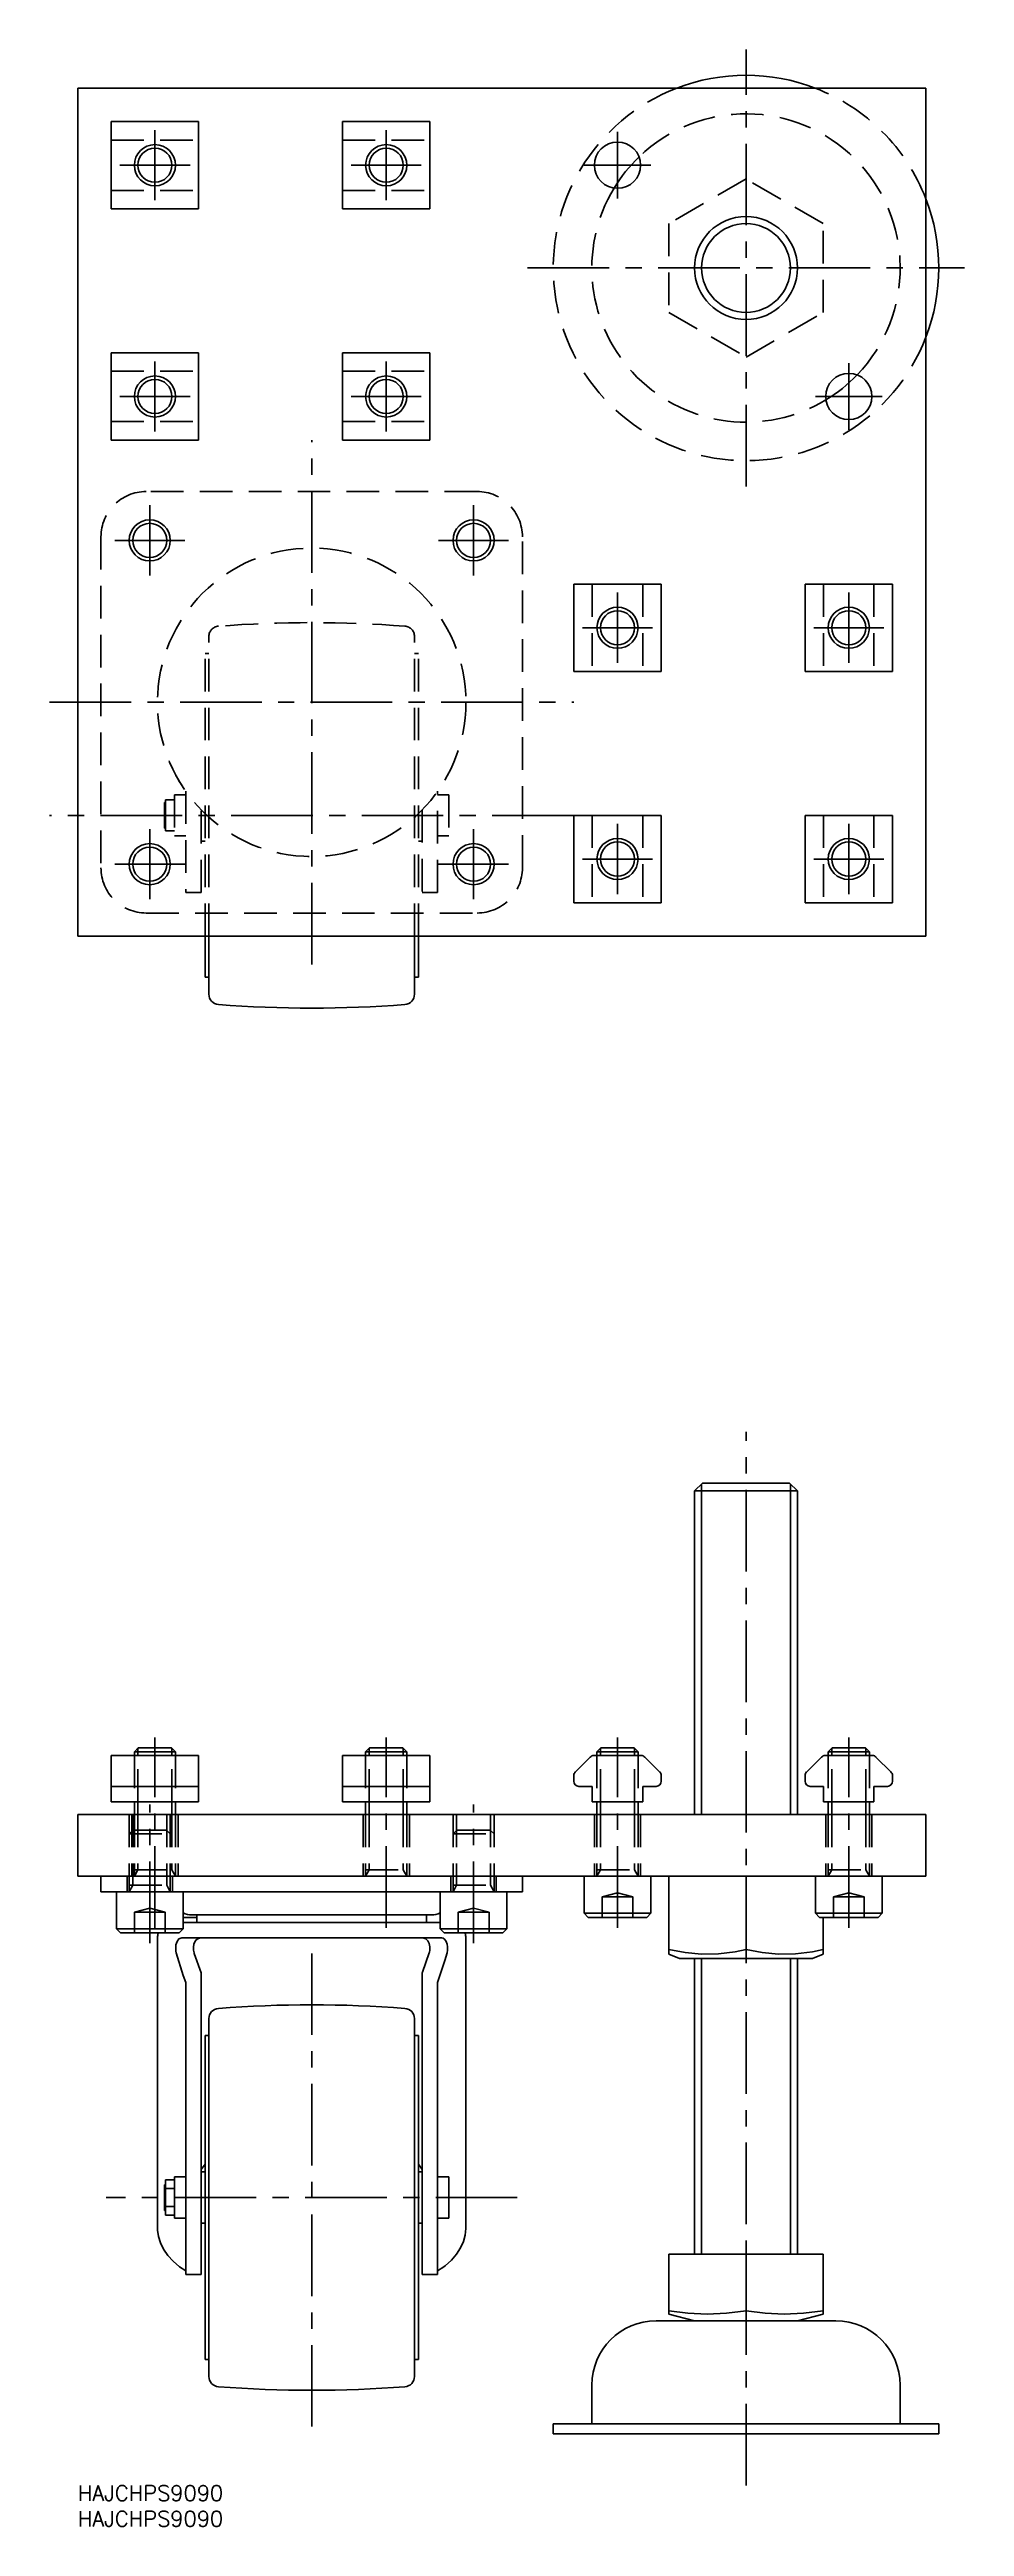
# Model space of a CAD drawing. Extents: x -5 to 173, y -8 to 474.
import ezdxf

# ---------------------------------------------------------------- set-up
doc = ezdxf.new("R2010")
doc.units = 0
doc.header["$LTSCALE"] = 0.5
doc.linetypes.add('CENTER', pattern=[50.8, 31.75, -6.35, 6.35, -6.35])
doc.linetypes.add('DASHED', pattern=[19.05, 12.7, -6.35])
for name, color, linetype in [('MSM_CENTER', 1, 'CENTER'), ('MSM_CONTINUOUS', 7, 'CONTINUOUS'), ('MSM_DASHED', 4, 'DASHED'), ('MSM_NARROW', 5, 'CONTINUOUS'), ('MSM_PART_NUMBER', 7, 'CONTINUOUS')]:
    doc.layers.add(name, color=color, linetype=linetype)
doc.styles.get("Standard").update_dxf_attribs({"font": 'txt.shx', "height": 3, "bigfont": 'bigfont.shx'})

# ---------------------------------------------------------------- blocks, each defined once
blk = doc.blocks.new('*U43')
at = {"layer": 'MSM_PART_NUMBER'}
blk.add_text('HAJCHPS9090', height=3, dxfattribs=at).set_placement((0, -3))
blk = doc.blocks.new('*U44')
at = {"layer": 'MSM_PART_NUMBER'}
blk.add_text('HAJCHPS9090', height=3, dxfattribs=at).set_placement((0, -8))

msp = doc.modelspace()

# ---------------------------------------------------------------- linework, layer by layer
at = {"layer": 'MSM_CENTER'}
for p, q in [((130, 388.92), (130, 473.92)), ((15, 444.6), (15, 458.25)), ((60, 444.6), (60, 458.25)), ((105, 444.92), (105, 457.92)), ((8.18, 451.42), (21.83, 451.42)), ((53.18, 451.42), (66.83, 451.42)), ((98.5, 451.42), (111.5, 451.42)), ((87.5, 431.42), (172.5, 431.42)), ((15, 399.6), (15, 413.25)), ((60, 399.6), (60, 413.25)), ((150, 399.92), (150, 412.92)), ((8.18, 406.42), (21.83, 406.42)), ((53.18, 406.42), (66.83, 406.42)), ((143.5, 406.42), (156.5, 406.42)), ((45.5, 295.92), (45.5, 397.92)), ((14, 371.6), (14, 385.25)), ((77, 371.6), (77, 385.25)), ((7.18, 378.42), (20.82, 378.42)), ((70.18, 378.42), (83.82, 378.42)), ((105, 354.6), (105, 368.25)), ((150, 354.6), (150, 368.25)), ((98.18, 361.42), (111.83, 361.42)), ((143.18, 361.42), (156.83, 361.42)), ((-5.5, 346.92), (96.5, 346.92)), ((96.5, 324.92), (-5.5, 324.92)), ((105, 309.6), (105, 323.25)), ((150, 309.6), (150, 323.25)), ((14, 308.6), (14, 322.25)), ((77, 308.6), (77, 322.25)), ((7.18, 315.42), (20.82, 315.42)), ((70.18, 315.42), (83.82, 315.42)), ((98.18, 316.42), (111.83, 316.42)), ((143.18, 316.42), (156.83, 316.42)), ((130, 0), (130, 205)), ((15, 108.5), (15, 145.5)), ((60, 108.5), (60, 145.5)), ((105, 108.5), (105, 145.5)), ((150, 108.5), (150, 145.5)), ((14, 105.5), (14, 132.5)), ((77, 105.5), (77, 132.5)), ((45.5, 103.5), (45.5, 8.5)), ((85.5, 56), (5.5, 56))]:
    msp.add_line(p, q, dxfattribs=at)
at = {"layer": 'MSM_CONTINUOUS'}
for p, q in [((165, 466.42), (0, 466.42)), ((0, 466.42), (0, 301.42)), ((165, 301.42), (165, 466.42)), ((6.5, 459.92), (23.5, 459.92)), ((6.5, 442.92), (6.5, 459.92)), ((23.5, 442.92), (23.5, 459.92)), ((51.5, 459.92), (68.5, 459.92)), ((51.5, 442.92), (51.5, 459.92)), ((68.5, 442.92), (68.5, 459.92)), ((6.5, 442.92), (23.5, 442.92)), ((51.5, 442.92), (68.5, 442.92)), ((6.5, 414.92), (23.5, 414.92)), ((6.5, 397.92), (6.5, 414.92)), ((23.5, 397.92), (23.5, 414.92)), ((51.5, 414.92), (68.5, 414.92)), ((51.5, 397.92), (51.5, 414.92)), ((68.5, 397.92), (68.5, 414.92)), ((6.5, 397.92), (23.5, 397.92)), ((51.5, 397.92), (68.5, 397.92)), ((96.5, 369.92), (96.5, 352.92)), ((96.5, 369.92), (113.5, 369.92)), ((113.5, 369.92), (113.5, 352.92)), ((141.5, 369.92), (141.5, 352.92)), ((141.5, 369.92), (158.5, 369.92)), ((158.5, 369.92), (158.5, 352.92)), ((96.5, 352.92), (113.5, 352.92)), ((141.5, 352.92), (158.5, 352.92)), ((96.5, 324.92), (96.5, 307.92)), ((96.5, 324.92), (113.5, 324.92)), ((113.5, 324.92), (113.5, 307.92)), ((141.5, 324.92), (141.5, 307.92)), ((141.5, 324.92), (158.5, 324.92)), ((158.5, 324.92), (158.5, 307.92)), ((96.5, 307.92), (113.5, 307.92)), ((141.5, 307.92), (158.5, 307.92)), ((0, 301.42), (165, 301.42)), ((24.75, 293.42), (24.75, 301.42)), ((25.5, 290.11), (25.5, 301.42)), ((65.5, 290.11), (65.5, 301.42)), ((66.25, 293.42), (66.25, 301.42)), ((24.75, 293.42), (25.5, 293.42)), ((65.5, 293.42), (66.25, 293.42)), ((121.53, 195), (120, 193.47)), ((140, 193.47), (120, 193.47)), ((120, 193.47), (120, 130.5)), ((138.47, 195), (121.53, 195)), ((140, 193.47), (138.47, 195)), ((140, 130.5), (140, 193.47)), ((6.5, 142), (23.5, 142)), ((6.5, 133), (6.5, 142)), ((11.77, 143.5), (11, 142.73)), ((11, 142.73), (11, 142)), ((11, 142.73), (19, 142.73)), ((11.77, 143.5), (18.23, 143.5)), ((19, 142.73), (18.23, 143.5)), ((19, 142), (19, 142.73)), ((23.5, 133), (23.5, 142)), ((51.5, 142), (68.5, 142)), ((51.5, 133), (51.5, 142)), ((56.77, 143.5), (56, 142.73)), ((56, 142.73), (56, 142)), ((56, 142.73), (64, 142.73)), ((56.77, 143.5), (63.23, 143.5)), ((64, 142.73), (63.23, 143.5)), ((64, 142), (64, 142.73)), ((68.5, 133), (68.5, 142)), ((99.71, 141.71), (96.79, 138.79)), ((109.59, 142), (100.41, 142)), ((101.77, 143.5), (101, 142.73)), ((101, 142.73), (101, 142)), ((101, 142.73), (109, 142.73)), ((101.77, 143.5), (108.23, 143.5)), ((109, 142.73), (108.23, 143.5)), ((109, 142), (109, 142.73)), ((113.21, 138.79), (110.29, 141.71)), ((144.71, 141.71), (141.79, 138.79)), ((154.59, 142), (145.41, 142)), ((146.77, 143.5), (146, 142.73)), ((146, 142.73), (146, 142)), ((146, 142.73), (154, 142.73)), ((146.77, 143.5), (153.23, 143.5)), ((154, 142.73), (153.23, 143.5)), ((154, 142), (154, 142.73)), ((158.21, 138.79), (155.29, 141.71)), ((6.5, 136), (23.5, 136)), ((51.5, 136), (68.5, 136)), ((96.5, 138.09), (96.5, 137)), ((97.5, 136), (100.1, 136)), ((100.1, 136), (100.1, 133)), ((109.9, 133), (109.9, 136)), ((109.9, 136), (112.5, 136)), ((113.5, 137), (113.5, 138.09)), ((141.5, 138.09), (141.5, 137)), ((142.5, 136), (145.1, 136)), ((145.1, 136), (145.1, 133)), ((154.9, 133), (154.9, 136)), ((154.9, 136), (157.5, 136)), ((158.5, 137), (158.5, 138.09)), ((0, 118.5), (0, 130.5)), ((0, 130.5), (165, 130.5)), ((6.5, 133), (23.5, 133)), ((11, 133), (11, 130.5)), ((19, 133), (19, 130.5)), ((51.5, 133), (68.5, 133)), ((56, 133), (56, 130.5)), ((64, 133), (64, 130.5)), ((100.1, 133), (109.9, 133)), ((101, 133), (101, 130.5)), ((109, 133), (109, 130.5)), ((145.1, 133), (154.9, 133)), ((146, 133), (146, 130.5)), ((154, 133), (154, 130.5)), ((165, 130.5), (165, 118.5)), ((0, 118.5), (165, 118.5)), ((4.5, 115.5), (4.5, 118.5)), ((86.5, 115.5), (86.5, 118.5)), ((98.5, 118.5), (98.5, 111.3)), ((111.5, 111.3), (111.5, 118.5)), ((115, 118.5), (115, 103.32)), ((130, 118.5), (130, 104.24)), ((143.5, 118.5), (143.5, 111.3)), ((156.5, 111.3), (156.5, 118.5)), ((4.5, 115.5), (86.5, 115.5)), ((7.5, 115.5), (7.5, 108.3)), ((20.5, 108.3), (20.5, 115.5)), ((20.5, 111.3), (20.65, 111.3)), ((68.83, 111), (22.17, 111)), ((23.17, 111), (23.17, 109.5)), ((67.83, 109.5), (67.83, 111)), ((70.5, 115.5), (70.5, 108.3)), ((83.5, 108.3), (83.5, 115.5)), ((98.5, 111.3), (99.3, 110.5)), ((98.5, 111.3), (111.5, 111.3)), ((110.7, 110.5), (111.5, 111.3)), ((143.5, 111.3), (144.3, 110.5)), ((143.5, 111.3), (156.5, 111.3)), ((155.7, 110.5), (156.5, 111.3)), ((7.5, 108.3), (8.3, 107.5)), ((7.5, 108.3), (20.5, 108.3)), ((8.3, 107.5), (19.7, 107.5)), ((15.5, 106.5), (15.5, 49.95)), ((19.68, 106.31), (19.31, 105.82)), ((20.21, 106.5), (19.68, 106.31)), ((19.7, 107.5), (20.5, 108.3)), ((70.79, 106.5), (20.21, 106.5)), ((20.5, 110.5), (23.17, 110.5)), ((70.5, 109.5), (20.5, 109.5)), ((22.77, 105.76), (23.05, 106.15)), ((23.05, 106.15), (23.45, 106.42)), ((23.45, 106.42), (23.85, 106.5)), ((67.15, 106.5), (67.73, 106.33)), ((67.73, 106.33), (68.12, 105.94)), ((70.5, 108.3), (71.3, 107.5)), ((70.5, 108.3), (83.5, 108.3)), ((71.07, 106.45), (70.79, 106.5)), ((71.43, 106.21), (71.07, 106.45)), ((71.3, 107.5), (82.7, 107.5)), ((71.69, 105.81), (71.43, 106.21)), ((75.5, 49.95), (75.5, 106.5)), ((82.7, 107.5), (83.5, 108.3)), ((99.3, 110.5), (110.7, 110.5)), ((144.3, 110.5), (155.7, 110.5)), ((145, 110.5), (145, 103.32)), ((19.1, 105.19), (19.04, 104.54)), ((19.04, 104.54), (19.08, 103.95)), ((19.08, 103.95), (19.16, 103.58)), ((19.31, 105.82), (19.1, 105.19)), ((19.16, 103.58), (20.51, 99.23)), ((22.5, 104.72), (22.59, 105.27)), ((22.51, 104.13), (22.5, 104.72)), ((22.63, 103.58), (22.51, 104.13)), ((22.59, 105.27), (22.77, 105.76)), ((22.66, 103.5), (22.63, 103.58)), ((24, 99.74), (22.66, 103.5)), ((68.37, 103.58), (67.03, 99.82)), ((68.12, 105.94), (68.36, 105.43)), ((68.36, 105.43), (68.49, 104.8)), ((68.39, 103.66), (68.37, 103.58)), ((68.49, 104.2), (68.39, 103.66)), ((68.49, 104.8), (68.49, 104.2)), ((70, 97.84), (71.42, 102.11)), ((71.42, 102.11), (71.84, 103.58)), ((71.87, 105.32), (71.69, 105.81)), ((71.84, 103.58), (71.95, 104.15)), ((71.95, 104.76), (71.87, 105.32)), ((71.95, 104.15), (71.95, 104.76)), ((115, 104.24), (118.14, 103.65)), ((115, 103.32), (117.08, 102.5)), ((117.08, 102.5), (142.92, 102.5)), ((118.14, 103.65), (121.34, 103.35)), ((120, 102.5), (120, 45)), ((121.34, 103.35), (124.62, 103.4)), ((124.62, 103.4), (127.91, 103.82)), ((127.91, 103.82), (130, 104.24)), ((130, 104.24), (133.14, 103.65)), ((133.14, 103.65), (136.34, 103.35)), ((136.34, 103.35), (139.62, 103.4)), ((139.62, 103.4), (142.91, 103.82)), ((140, 45), (140, 102.5)), ((142.91, 103.82), (145, 104.24)), ((142.92, 102.5), (145, 103.32)), ((20.51, 99.23), (21, 97.84)), ((21, 41), (21, 97.84)), ((24, 99.74), (24, 41)), ((67.03, 99.82), (67, 99.74)), ((67, 41), (67, 99.74)), ((70, 97.84), (70, 41)), ((25.5, 87.5), (24.75, 87.5)), ((24.75, 24.5), (24.75, 87.5)), ((25.5, 21.19), (25.5, 90.81)), ((65.5, 21.19), (65.5, 90.81)), ((66.25, 87.5), (65.5, 87.5)), ((66.25, 24.5), (66.25, 87.5)), ((16.84, 53.5), (16.84, 58.5)), ((17.04, 58.5), (16.84, 58.5)), ((17.04, 59.46), (18.8, 59.46)), ((17.04, 52.54), (17.04, 59.46)), ((21, 60), (18.8, 60)), ((18.8, 60), (18.8, 52)), ((24, 61.46), (24.75, 62.49)), ((24.75, 61), (24, 61)), ((66.25, 62.49), (67, 61.46)), ((67, 61), (66.25, 61)), ((72.2, 60), (70, 60)), ((72.2, 60), (72.2, 52)), ((16.84, 53.5), (17.04, 53.5)), ((17.04, 57.73), (18.8, 57.73)), ((17.04, 54.27), (18.8, 54.27)), ((15.51, 49.68), (15.5, 49.95)), ((15.67, 48.42), (15.51, 49.68)), ((16.06, 47.17), (15.67, 48.42)), ((17.04, 52.54), (18.8, 52.54)), ((18.8, 52), (21, 52)), ((24, 51), (24.75, 51)), ((66.25, 51), (67, 51)), ((70, 52), (72.2, 52)), ((75.39, 48.69), (75.04, 47.44)), ((75.5, 49.95), (75.39, 48.69)), ((16.67, 45.95), (16.06, 47.17)), ((17.51, 44.75), (16.67, 45.95)), ((18.56, 43.59), (17.51, 44.75)), ((19.81, 42.49), (18.56, 43.59)), ((72.69, 43.84), (71.48, 42.72)), ((73.69, 45.01), (72.69, 43.84)), ((74.48, 46.21), (73.69, 45.01)), ((75.04, 47.44), (74.48, 46.21)), ((115, 45), (145, 45)), ((115, 33.32), (115, 45)), ((130, 33.93), (130, 45)), ((145, 33.32), (145, 45)), ((19.81, 42.49), (21, 41.75)), ((21, 41), (24, 41)), ((67, 41), (70, 41)), ((70, 41.75), (71.19, 42.49)), ((71.48, 42.72), (71.19, 42.49)), ((115, 33.93), (118.7, 33.48)), ((126.21, 33.48), (130, 33.93)), ((130, 33.93), (133.7, 33.48)), ((141.21, 33.48), (145, 33.93)), ((147.5, 32), (112.5, 32)), ((115, 33.32), (120, 32)), ((118.7, 33.48), (122.43, 33.32)), ((122.43, 33.32), (126.21, 33.48)), ((133.7, 33.48), (137.43, 33.32)), ((137.43, 33.32), (141.21, 33.48)), ((140, 32), (145, 33.32)), ((24.75, 24.5), (25.5, 24.5)), ((65.5, 24.5), (66.25, 24.5)), ((100, 19.5), (100, 12)), ((160, 12), (160, 19.5)), ((167.5, 12), (92.5, 12)), ((92.5, 12), (92.5, 10)), ((167.5, 10), (92.5, 10)), ((167.5, 10), (167.5, 12))]:
    msp.add_line(p, q, dxfattribs=at)
for centre, radius in [((15, 451.42), 4), ((60, 451.42), 4), ((105, 451.42), 4.5), ((130, 431.42), 10), ((15, 406.42), 4), ((60, 406.42), 4), ((150, 406.42), 4.5), ((14, 378.42), 4), ((77, 378.42), 4), ((105, 361.42), 4), ((150, 361.42), 4), ((14, 315.42), 4), ((77, 315.42), 4), ((105, 316.42), 4), ((150, 316.42), 4)]:
    msp.add_circle(centre, radius, dxfattribs=at)
for centre, radius, start, end in [((130, 431.42), 37.5, 68.9605, 111.0395), ((130, 431.42), 30, 133.8968, 148.7836), ((130, 431.42), 37.5, 338.9605, 21.0395), ((130, 431.42), 30, 301.2164, 316.1032), ((27.5, 290.11), 2, 180, 265.6164), ((63.5, 290.11), 2, 274.3836, 0), ((45.5, 524.92), 237.5, 265.6164, 274.3836), ((100.41, 141), 1, 90, 135), ((109.59, 141), 1, 45, 90), ((145.41, 141), 1, 90, 135), ((154.59, 141), 1, 45, 90), ((97.5, 138.09), 1, 135, 180), ((97.5, 137), 1, 180, 270), ((112.5, 137), 1, 270, 0), ((112.5, 138.09), 1, 360, 45), ((142.5, 138.09), 1, 135, 180), ((142.5, 137), 1, 180, 270), ((157.5, 137), 1, 270, 0), ((157.5, 138.09), 1, 360, 45), ((22.17, 115), 4, 245.3757, 270), ((68.83, 115), 4, 270, 294.6243), ((18.5, 106.5), 3, 160.5288, 180), ((72.5, 106.5), 3, 0, 19.4712), ((27.5, 90.81), 2, 94.3836, 180), ((45.5, -144), 237.5, 85.6164, 94.3836), ((63.5, 90.81), 2, 0, 85.6164), ((112.5, 19.5), 12.5, 90, 180), ((147.5, 19.5), 12.5, 0, 90), ((27.5, 21.19), 2, 180, 265.6164), ((63.5, 21.19), 2, 274.3836, 0), ((45.5, 256), 237.5, 265.6164, 274.3836)]:
    msp.add_arc(centre, radius, start, end, dxfattribs=at)
at = {"layer": 'MSM_DASHED'}
for p, q in [((6.5, 456.32), (23.5, 456.32)), ((51.5, 456.32), (68.5, 456.32)), ((130, 448.74), (115, 440.08)), ((145, 440.08), (130, 448.74)), ((6.5, 446.52), (23.5, 446.52)), ((51.5, 446.52), (68.5, 446.52)), ((115, 440.08), (115, 422.76)), ((145, 422.76), (145, 440.08)), ((115, 422.76), (130, 414.1)), ((130, 414.1), (145, 422.76)), ((6.5, 411.32), (23.5, 411.32)), ((51.5, 411.32), (68.5, 411.32)), ((6.5, 401.52), (23.5, 401.52)), ((51.5, 401.52), (68.5, 401.52)), ((77.7, 387.92), (13.3, 387.92)), ((4.5, 379.12), (4.5, 314.72)), ((86.5, 314.72), (86.5, 379.12)), ((100.1, 369.92), (100.1, 352.92)), ((109.9, 369.92), (109.9, 352.92)), ((145.1, 369.92), (145.1, 352.92)), ((154.9, 369.92), (154.9, 352.92)), ((25.5, 301.42), (25.5, 359.73)), ((65.5, 301.42), (65.5, 359.73)), ((25.5, 356.42), (24.75, 356.42)), ((24.75, 301.42), (24.75, 356.42)), ((65.5, 356.42), (66.25, 356.42)), ((66.25, 301.42), (66.25, 356.42)), ((19.1, 332.67), (19.04, 332.79)), ((19.04, 332.79), (19.04, 332.79)), ((19.31, 332.29), (19.1, 332.67)), ((19.1, 332.66), (19.16, 332.57)), ((17.04, 321.92), (17.04, 327.92)), ((17.04, 327.92), (18.8, 327.92)), ((18.8, 328.92), (18.8, 320.92)), ((21, 328.92), (18.8, 328.92)), ((19.68, 331.64), (19.31, 332.29)), ((20.21, 330.79), (19.68, 331.64)), ((21, 329.61), (21, 309.92)), ((70, 309.92), (70, 329.61)), ((72.2, 328.92), (70, 328.92)), ((72.2, 328.92), (72.2, 320.92)), ((16.84, 322.42), (16.84, 327.42)), ((17.04, 327.42), (16.84, 327.42)), ((24, 309.92), (24, 326)), ((67, 326), (67, 309.92)), ((100.1, 324.92), (100.1, 307.92)), ((109.9, 324.92), (109.9, 307.92)), ((145.1, 324.92), (145.1, 307.92)), ((154.9, 324.92), (154.9, 307.92)), ((16.84, 322.42), (17.04, 322.42)), ((17.04, 321.92), (18.8, 321.92)), ((18.8, 320.92), (21, 320.92)), ((24, 319.92), (24.75, 319.92)), ((66.25, 319.92), (67, 319.92)), ((70, 320.92), (72.2, 320.92)), ((21, 309.92), (24, 309.92)), ((67, 309.92), (70, 309.92)), ((13.3, 305.92), (77.7, 305.92)), ((11, 142), (11, 133)), ((11.68, 133), (11.68, 142)), ((18.32, 133), (18.32, 142)), ((19, 142), (19, 133)), ((56, 142), (56, 133)), ((56.68, 133), (56.68, 142)), ((63.32, 133), (63.32, 142)), ((64, 142), (64, 133)), ((101, 142), (101, 133)), ((101.68, 133), (101.68, 142)), ((108.32, 133), (108.32, 142)), ((109, 142), (109, 133)), ((146, 142), (146, 133)), ((146.68, 133), (146.68, 142)), ((153.32, 133), (153.32, 142)), ((154, 142), (154, 133)), ((10, 130.5), (10, 115.5)), ((10.5, 130.5), (10.5, 118.5)), ((10.68, 130.5), (10.68, 116.75)), ((11, 130.5), (11, 118.5)), ((11.68, 130.5), (11.68, 119.75)), ((17.32, 130.5), (17.32, 116.75)), ((18, 130.5), (18, 115.5)), ((18.32, 130.5), (18.32, 119.75)), ((19, 130.5), (19, 118.5)), ((19.5, 130.5), (19.5, 118.5)), ((55.5, 130.5), (55.5, 118.5)), ((56, 130.5), (56, 118.5)), ((56.68, 130.5), (56.68, 119.75)), ((63.32, 130.5), (63.32, 119.75)), ((64, 130.5), (64, 118.5)), ((64.5, 130.5), (64.5, 118.5)), ((73, 130.5), (73, 115.5)), ((73.68, 130.5), (73.68, 116.75)), ((80.32, 130.5), (80.32, 116.75)), ((81, 130.5), (81, 115.5)), ((100.5, 130.5), (100.5, 118.5)), ((101, 130.5), (101, 118.5)), ((101.68, 130.5), (101.68, 119.75)), ((108.32, 130.5), (108.32, 119.75)), ((109, 130.5), (109, 118.5)), ((109.5, 130.5), (109.5, 118.5)), ((145.5, 130.5), (145.5, 118.5)), ((146, 130.5), (146, 118.5)), ((146.68, 130.5), (146.68, 119.75)), ((153.32, 130.5), (153.32, 119.75)), ((154, 130.5), (154, 118.5)), ((154.5, 130.5), (154.5, 118.5)), ((10.77, 127.5), (10, 126.73)), ((10, 126.73), (18, 126.73)), ((10.77, 127.5), (17.23, 127.5)), ((18, 126.73), (17.23, 127.5)), ((73.77, 127.5), (73, 126.73)), ((73, 126.73), (81, 126.73)), ((73.77, 127.5), (80.23, 127.5)), ((81, 126.73), (80.23, 127.5)), ((9.6, 118.5), (9.6, 115.5)), ((10, 115.5), (10.68, 116.75)), ((10, 116.75), (18, 116.75)), ((11, 118.5), (11.68, 119.75)), ((11, 119.75), (19, 119.75)), ((18, 115.5), (17.32, 116.75)), ((19, 118.5), (18.32, 119.75)), ((18.4, 118.5), (18.4, 115.5)), ((56, 118.5), (56.68, 119.75)), ((56, 119.75), (64, 119.75)), ((64, 118.5), (63.32, 119.75)), ((72.6, 118.5), (72.6, 115.5)), ((73, 116.75), (81, 116.75)), ((73, 115.5), (73.68, 116.75)), ((81, 115.5), (80.32, 116.75)), ((81.4, 118.5), (81.4, 115.5)), ((101, 118.5), (101.68, 119.75)), ((101, 119.75), (109, 119.75)), ((109, 118.5), (108.32, 119.75)), ((146, 118.5), (146.68, 119.75)), ((146, 119.75), (154, 119.75)), ((154, 118.5), (153.32, 119.75)), ((14, 112.3), (11, 111.5)), ((11, 111.5), (11, 107.5)), ((11, 111.5), (17, 111.5)), ((17, 111.5), (14, 112.3)), ((14, 111.5), (14, 107.5)), ((17, 111.5), (17, 107.5)), ((77, 112.3), (74, 111.5)), ((74, 111.5), (74, 107.5)), ((74, 111.5), (80, 111.5)), ((80, 111.5), (77, 112.3)), ((77, 111.5), (77, 107.5)), ((80, 111.5), (80, 107.5)), ((105, 115.3), (102, 114.5)), ((102, 114.5), (102, 110.5)), ((102, 114.5), (108, 114.5)), ((108, 114.5), (105, 115.3)), ((105, 114.5), (105, 110.5)), ((108, 114.5), (108, 110.5)), ((150, 115.3), (147, 114.5)), ((147, 114.5), (147, 110.5)), ((147, 114.5), (153, 114.5)), ((153, 114.5), (150, 115.3)), ((150, 114.5), (150, 110.5)), ((153, 114.5), (153, 110.5))]:
    msp.add_line(p, q, dxfattribs=at)
msp.add_circle((45.5, 346.92), 30, dxfattribs=at)
for centre, radius, start, end in [((130, 431.42), 37.5, 111.0395, 338.9605), ((130, 431.42), 37.5, 21.0395, 68.9605), ((130, 431.42), 30, 316.1032, 133.8968), ((130, 431.42), 30, 148.7836, 301.2164), ((13.3, 379.12), 8.8, 90, 180), ((77.7, 379.12), 8.8, 0, 90), ((27.5, 359.73), 2, 94.3836, 180), ((45.5, 124.92), 237.5, 85.6164, 94.3836), ((63.5, 359.73), 2, 0, 85.6164), ((13.3, 314.72), 8.8, 180, 270), ((77.7, 314.72), 8.8, 270, 0)]:
    msp.add_arc(centre, radius, start, end, dxfattribs=at)
at = {"layer": 'MSM_NARROW'}
for p, q in [((121.35, 194.82), (121.35, 130.5)), ((138.65, 194.82), (138.65, 130.5)), ((11.68, 142), (11.68, 143.41)), ((18.32, 142), (18.32, 143.41)), ((56.68, 142), (56.68, 143.41)), ((63.32, 142), (63.32, 143.41)), ((101.68, 142), (101.68, 143.41)), ((108.32, 142), (108.32, 143.41)), ((146.68, 142), (146.68, 143.41)), ((153.32, 142), (153.32, 143.41)), ((11.68, 133), (11.68, 130.5)), ((18.32, 133), (18.32, 130.5)), ((56.68, 133), (56.68, 130.5)), ((63.32, 133), (63.32, 130.5)), ((101.68, 133), (101.68, 130.5)), ((108.32, 133), (108.32, 130.5)), ((146.68, 133), (146.68, 130.5)), ((153.32, 133), (153.32, 130.5)), ((121.35, 102.5), (121.35, 45)), ((138.65, 102.5), (138.65, 45))]:
    msp.add_line(p, q, dxfattribs=at)
for centre, radius in [((15, 451.42), 3.32), ((60, 451.42), 3.32), ((130, 431.42), 8.65), ((15, 406.42), 3.32), ((60, 406.42), 3.32), ((14, 378.42), 3.32), ((77, 378.42), 3.32), ((105, 361.42), 3.32), ((150, 361.42), 3.32), ((14, 315.42), 3.32), ((77, 315.42), 3.32), ((105, 316.42), 3.32), ((150, 316.42), 3.32)]:
    msp.add_circle(centre, radius, dxfattribs=at)

# ---------------------------------------------------------------- block references
at = {"layer": 'MSM_CONTINUOUS'}
for name in ['*U43', '*U44']:
    msp.add_blockref(name, (0, 0), dxfattribs=at)

doc.saveas('drawing.dxf')
